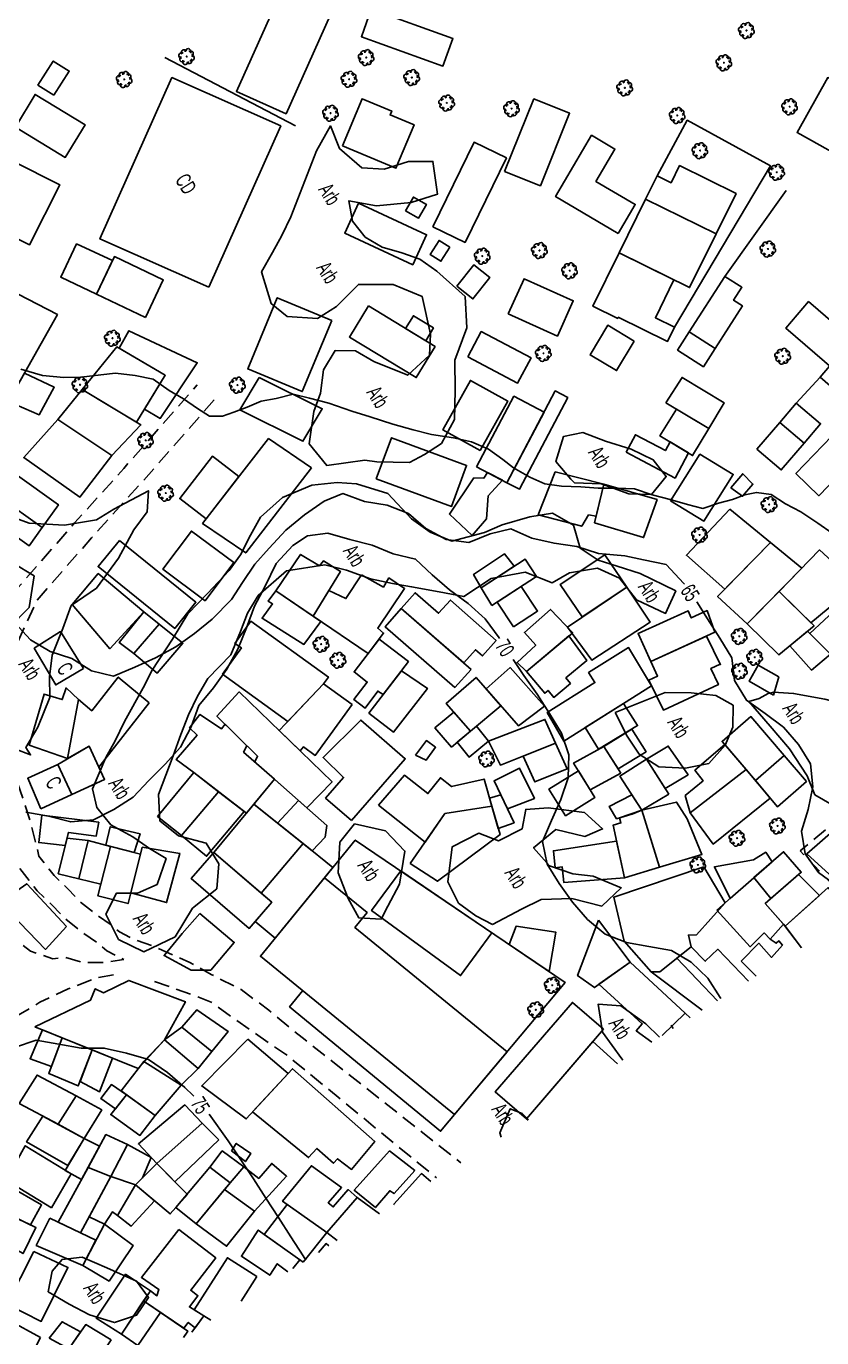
# Model space of a CAD drawing. Header units: millimetres. Extents: x 438774 to 440085, y 7202522 to 7203572.
# Drawn here: x 439820.5 to 439924.6, y 7202898.5 to 7203070.2 of the extents above; entities that cross this region are included whole.
import ezdxf

# ---------------------------------------------------------------- set-up
doc = ezdxf.new("R2010")
doc.units = ezdxf.units.MM
doc.linetypes.add('00', pattern=[10, 0, -10])
doc.linetypes.add('12', pattern=[3, 2, -1])
for name, color, linetype in [('0421', 104, 'Continuous'), ('0505', 1, 'Continuous'), ('0506', 1, 'Continuous'), ('0611', 30, 'Continuous'), ('0707', 7, 'Continuous'), ('0801', 10, 'Continuous'), ('0803', 160, 'Continuous'), ('0833', 7, 'Continuous'), ('0835', 7, 'Continuous'), ('0836', 7, 'Continuous'), ('1005', 3, 'Continuous'), ('1006', 3, 'Continuous'), ('1007', 3, 'Continuous')]:
    doc.layers.add(name, color=color, linetype=linetype)
doc.styles.add('02', font='swissc.ttf')

# ---------------------------------------------------------------- blocks, each defined once
blk = doc.blocks.new('09')
for p, q in [((-0.04, 0.01), (0.04, 0.01)), ((-0.02, 0.03), (0.02, 0.03)), ((0, 0.05), (0, 0.05)), ((-0.04, -0.01), (0.04, -0.01)), ((-0.02, -0.03), (0.02, -0.03))]:
    blk.add_line(p, q)
for points in [[(-0.61, 0.39), (-0.76, 0.34), (-0.88, 0.27), (-0.97, 0.13), (-1, 0), (-0.96, -0.15), (-0.88, -0.26), (-0.83, -0.31), (-0.73, -0.36), (-0.58, -0.38)], [(-0.12, 0.67), (-0.2, 0.77), (-0.32, 0.84), (-0.46, 0.87), (-0.62, 0.83), (-0.74, 0.77), (-0.81, 0.63), (-0.83, 0.49), (-0.83, 0.42), (-0.79, 0.32), (-0.69, 0.22), (-0.62, 0.16)], [(-0.41, 0.6), (-0.39, 0.72), (-0.35, 0.82), (-0.3, 0.88), (-0.18, 0.96), (-0.03, 1), (0.1, 0.96), (0.24, 0.87), (0.31, 0.75), (0.36, 0.62), (0.37, 0.55)], [(0.11, 0.66), (0.19, 0.71), (0.31, 0.78), (0.42, 0.81), (0.49, 0.81), (0.63, 0.78), (0.76, 0.7), (0.82, 0.58), (0.84, 0.41), (0.81, 0.28), (0.75, 0.16), (0.69, 0.06)], [(0.67, -0.42), (0.8, -0.38), (0.91, -0.29), (0.99, -0.14), (1.01, -0.01), (0.95, 0.14), (0.86, 0.24), (0.8, 0.29), (0.7, 0.32), (0.56, 0.34)], [(-0.14, -0.69), (-0.19, -0.75), (-0.3, -0.83), (-0.4, -0.87), (-0.48, -0.87), (-0.61, -0.83), (-0.74, -0.75), (-0.8, -0.63), (-0.83, -0.47), (-0.79, -0.33), (-0.7, -0.18), (-0.64, -0.12)], [(-0.38, -0.63), (-0.34, -0.76), (-0.26, -0.88), (-0.13, -0.97), (0.01, -1.01), (0.15, -0.97), (0.27, -0.88), (0.32, -0.83), (0.36, -0.73), (0.38, -0.57)], [(0.15, -0.7), (0.32, -0.83), (0.46, -0.87), (0.62, -0.85), (0.74, -0.79), (0.83, -0.66), (0.86, -0.52), (0.86, -0.45), (0.83, -0.34), (0.74, -0.24), (0.67, -0.18)]]:
    blk.add_lwpolyline(points)
blk.add_lwpolyline([(0, -0.05), (-0.05, 0), (0, 0.05), (0.05, 0)], close=True)

msp = doc.modelspace()

# ---------------------------------------------------------------- linework, layer by layer
at = {"layer": '0421', "linetype": 'Continuous', "flags": 128}
msp.add_lwpolyline([(439925.94, 7203003.85), (439924.09, 7203005.16), (439921.86, 7203006.62), (439919.85, 7203007.65), (439917.95, 7203008.88), (439916.05, 7203009.17), (439914.51, 7203008.86), (439912.89, 7203008.22), (439911.1, 7203007.77), (439909.04, 7203007.08), (439907.01, 7203007.58), (439904.76, 7203008.25), (439902.42, 7203008.83), (439900.08, 7203009.62), (439897.82, 7203009.74), (439895.32, 7203009.72), (439893.08, 7203009.91), (439890.53, 7203010), (439888.37, 7203010.29), (439886.4, 7203011.15), (439884.25, 7203012.38), (439882.86, 7203013.47), (439880.97, 7203014.83), (439878.78, 7203015.77), (439876.43, 7203016.29), (439873.55, 7203016.73), (439871.12, 7203017.34), (439868.46, 7203018.11), (439865.51, 7203019.04), (439863.12, 7203019.81), (439860.1, 7203020.84), (439857.55, 7203021.49), (439855.42, 7203022.04), (439853.2, 7203021.47), (439851.26, 7203021.11), (439849.42, 7203020.31), (439847.67, 7203019.65), (439846.2, 7203019.16), (439844.5, 7203019.13), (439842.91, 7203020.15), (439841.09, 7203021.41), (439839.22, 7203022.5), (439837.11, 7203023.99), (439834.75, 7203024.48), (439832.19, 7203024.77), (439830.28, 7203024.57), (439827.68, 7203024.27), (439825.41, 7203024.2), (439822.65, 7203024.45), (439819.8, 7203025.29)], dxfattribs=at)
at = {"layer": '0505', "linetype": 'Continuous', "flags": 128}
for points, elevation in [([(439819.04, 7202992.09), (439821.05, 7202989.87), (439823.64, 7202988.33), (439826.49, 7202987.41), (439829.04, 7202985.82), (439831.95, 7202985.1), (439834.7, 7202986.29), (439837.44, 7202987.51), (439840.07, 7202988.97), (439842.54, 7202990.68), (439844.85, 7202992.58), (439847.36, 7202995.15), (439848.82, 7202997.36), (439850.43, 7202999.79), (439852.29, 7203001.88), (439854.47, 7203004.21), (439856.92, 7203006.24), (439859.51, 7203008), (439861.95, 7203009.02), (439864.76, 7203007.99), (439867.73, 7203007.49), (439870.51, 7203006.39), (439872.79, 7203004.44), (439875.43, 7203003.02), (439878.4, 7203002.63), (439881.2, 7203003.75), (439883.93, 7203004.41), (439886.64, 7203003.19), (439889.56, 7203002.51), (439892.53, 7203002.07), (439895.4, 7203001.17), (439898.81, 7203000.85), (439901.28, 7203000.32), (439904.23, 7202999.74), (439906.56, 7202997.25)], 65), ([(439820.46, 7202967.33), (439823.41, 7202966.77), (439826.33, 7202966.03), (439829.3, 7202966.3), (439831.98, 7202967.65), (439834.52, 7202969.26), (439836.57, 7202971.45), (439838.67, 7202973.6), (439840.7, 7202975.81), (439842.08, 7202978.47), (439843.11, 7202981.29), (439845.01, 7202983.6), (439846.77, 7202986.03), (439848.21, 7202988.66), (439849.31, 7202991.46), (439850.38, 7202994.27), (439851.79, 7202996.91), (439853.19, 7202999.86), (439855.4, 7203002.21), (439857.31, 7203003.5), (439859.97, 7203003.84), (439862.86, 7203003.02), (439865.76, 7203002.26), (439868.53, 7203001.12), (439871.44, 7203000.43), (439873.63, 7202998.36), (439875.89, 7202996.4), (439878.31, 7202994.62), (439880.54, 7202992.61), (439882.38, 7202990.14)], 70), ([(439908.26, 7202994.84), (439909.65, 7202992.6), (439911.25, 7202990.07), (439912.83, 7202987.51), (439913.18, 7202984.53), (439914.73, 7202981.97), (439917.17, 7202980.22), (439919.57, 7202978.43), (439921.55, 7202976.17), (439923.12, 7202973.62), (439923.4, 7202970.63), (439922.83, 7202967.68), (439921.93, 7202964.83), (439922.41, 7202961.86), (439924.14, 7202959.41), (439926.79, 7202957.49), (439929.12, 7202955.45), (439930.23, 7202954.81)], 65), ([(439884.21, 7202987.31), (439885.63, 7202985.18), (439887.35, 7202982.74), (439888.96, 7202980.21), (439890.54, 7202977.66), (439891.5, 7202974.81), (439891.39, 7202971.81), (439890.46, 7202968.96), (439889.24, 7202966.22), (439888.07, 7202963.46), (439888.65, 7202960.52), (439890.23, 7202957.97), (439891.97, 7202955.52), (439893.95, 7202953.27), (439896.23, 7202951.32), (439899.03, 7202950.24), (439901.98, 7202949.72), (439904.94, 7202949.2), (439907.52, 7202947.68), (439909.67, 7202945.58), (439911.3, 7202943.06), (439911.38, 7202942.91)], 70), ([(439818.96, 7202936.49), (439821.8, 7202937.45), (439824.76, 7202936.95), (439827.72, 7202936.44), (439830.71, 7202936.44), (439833.63, 7202935.75), (439836.52, 7202934.92), (439839, 7202933.24), (439841.26, 7202931.27), (439842.36, 7202930.22)], 75), ([(439844.46, 7202927.76), (439846.94, 7202924.3), (439848.59, 7202921.81), (439850.24, 7202919.3), (439851.87, 7202916.78), (439853.51, 7202914.27), (439855.12, 7202911.74), (439856.74, 7202909.22), (439857.11, 7202908.65)], 75)]:
    msp.add_lwpolyline(points, dxfattribs=dict(at, elevation=elevation))
at = {"layer": '0505', "linetype": '00', "flags": 128}
for points, elevation in [([(439906.56, 7202997.25), (439908.26, 7202994.84)], 65), ([(439882.38, 7202990.14), (439884.21, 7202987.31)], 70), ([(439842.36, 7202930.22), (439844.46, 7202927.76)], 75)]:
    msp.add_lwpolyline(points, dxfattribs=dict(at, elevation=elevation))
at = {"layer": '0611', "linetype": '12', "flags": 128}
for points in [[(439760.71, 7203013.1), (439763.68, 7203011.07), (439766.53, 7203008.6), (439770.85, 7203004.5), (439780.9, 7202993.06), (439790.16, 7202982.19), (439792.75, 7202979.87), (439798.57, 7202973.92), (439801.15, 7202970.97), (439804.51, 7202966.88), (439808.1, 7202962.57), (439810.62, 7202959.68), (439814.03, 7202955.74), (439816.18, 7202953.05), (439818.6, 7202951.03), (439821.06, 7202949.13), (439823.97, 7202948.11), (439825.6, 7202948.29), (439827.98, 7202947.63), (439830.7, 7202947.63), (439833.28, 7202948.02), (439831.06, 7202949.17), (439829.73, 7202950.27), (439827.95, 7202951.5), (439825.6, 7202953.36), (439823.84, 7202955.19), (439821.95, 7202957.01), (439819.45, 7202960.24), (439818.19, 7202965.31), (439815.35, 7202973.9), (439814.72, 7202981.28), (439816.05, 7202989.36), (439819.42, 7202996.67), (439826.84, 7203005.18), (439833.28, 7203012.31), (439842.89, 7203023.25)], [(439845.11, 7203021.29), (439835.5, 7203010.34), (439829.05, 7203003.22), (439821.93, 7202995.05), (439818.91, 7202988.5), (439817.71, 7202981.16), (439818.27, 7202974.5), (439821.05, 7202966.14), (439822.18, 7202961.56), (439824.16, 7202959), (439825.95, 7202957.28), (439827.6, 7202955.56), (439829.72, 7202953.88), (439831.51, 7202952.63), (439832.7, 7202951.65), (439834.64, 7202950.65), (439836.98, 7202949.85), (439841.92, 7202947.65), (439844.69, 7202946.07), (439848.61, 7202944.09), (439852.26, 7202941.38), (439856.6, 7202937.8), (439877.35, 7202921.43)], [(439989.69, 7203006.49), (439989.69, 7203006.48), (439984.51, 7203009.89), (439978.66, 7203014.62), (439978.36, 7203014.35), (439976.5, 7203012.17), (439971.25, 7203006.47), (439964.91, 7202999.83), (439959.43, 7202993.26), (439954.87, 7202989.74), (439947.78, 7202984.73), (439925.71, 7202965.54), (439921.77, 7202962.23), (439929.36, 7202954.29)], [(439831.95, 7202946.02), (439829.62, 7202945.61), (439826, 7202944.17), (439822.29, 7202942.42), (439821.21, 7202941.74), (439817.26, 7202939.51), (439812.58, 7202937.38), (439811.55, 7202937.09), (439807.57, 7202933.47), (439797.22, 7202926.23), (439795.23, 7202924.75), (439792.5, 7202921.91), (439792.85, 7202921.6)], [(439837.31, 7202945.16), (439842.4, 7202943.36), (439844.72, 7202942.44), (439847.79, 7202940.21), (439852.75, 7202936.76), (439854.45, 7202935.64), (439874.18, 7202919.43)]]:
    msp.add_lwpolyline(points, dxfattribs=at)
at = {"layer": '0707', "linetype": 'Continuous', "flags": 128}
for points in [[(439838.63, 7203066.08), (439855.76, 7203057.14)], [(439903.04, 7203050.59), (439906.98, 7203057.88), (439917.88, 7203051.9), (439905.32, 7203030.8)], [(439919.92, 7203048.69), (439911.91, 7203037.44)], [(439921.26, 7203020.86), (439924.36, 7203024.26)], [(439939.13, 7202962.53), (439929.93, 7202955.22), (439922.64, 7202961.86), (439932.18, 7202970.18), (439944.55, 7202980.65), (439945.74, 7202981.67), (439952.68, 7202972.26)], [(439856.68, 7202943.96), (439854.97, 7202941.84), (439874.73, 7202925.55), (439891.02, 7202945), (439863.56, 7202963.65), (439859.53, 7202958.71)], [(439902.26, 7202946.43), (439908.95, 7202941.38)]]:
    msp.add_lwpolyline(points, dxfattribs=at)
at = {"layer": '0801', "linetype": 'Continuous', "flags": 128}
for points in [[(439853.77, 7203074.52), (439848.01, 7203061.65), (439854.51, 7203058.74), (439860.27, 7203071.6), (439853.77, 7203074.52)], [(439865.66, 7203072.41), (439876.33, 7203068.57), (439875.03, 7203064.96), (439864.36, 7203068.8), (439865.66, 7203072.41)], [(439824.12, 7203061.16), (439826.13, 7203064.31), (439824.05, 7203065.63), (439822.05, 7203062.48), (439824.12, 7203061.16)], [(439931.69, 7203061.73), (439926.92, 7203053.17), (439921.36, 7203056.27), (439925.37, 7203063.47), (439928.3, 7203061.84), (439929.05, 7203063.2), (439931.69, 7203061.73)], [(439819.09, 7203056.96), (439825.61, 7203053.01), (439828.21, 7203057.29), (439821.68, 7203061.25), (439819.09, 7203056.96)], [(439861.87, 7203054.53), (439868.88, 7203051.59), (439871.26, 7203057.28), (439868.12, 7203058.58), (439868.33, 7203059.08), (439864.45, 7203060.7), (439861.87, 7203054.53)], [(439883.1, 7203051.18), (439886.92, 7203060.68), (439891.59, 7203058.8), (439887.77, 7203049.31), (439883.1, 7203051.18)], [(439873.7, 7203043.94), (439879.11, 7203055), (439883.33, 7203052.94), (439877.92, 7203041.88), (439873.7, 7203043.94)], [(439897.97, 7203043.07), (439889.76, 7203047.88), (439894.47, 7203055.91), (439897.53, 7203054.11), (439895.05, 7203049.88), (439900.18, 7203046.86), (439897.97, 7203043.07)], [(439814.78, 7203044.68), (439818.76, 7203052.54), (439824.91, 7203049.42), (439820.93, 7203041.57), (439814.78, 7203044.68)], [(439901.54, 7203047.56), (439910.77, 7203042.99), (439913.38, 7203048.29), (439905.99, 7203051.94), (439904.88, 7203049.69), (439903.04, 7203050.59), (439901.54, 7203047.56)], [(439870.14, 7203046.01), (439871.82, 7203045.06), (439872.86, 7203046.87), (439871.17, 7203047.83), (439870.14, 7203046.01)], [(439863.99, 7203047.02), (439872.88, 7203042.9), (439871.07, 7203038.97), (439862.18, 7203043.09), (439863.99, 7203047.02)], [(439901.54, 7203047.56), (439898.07, 7203040.52), (439907.3, 7203035.97), (439910.77, 7203042.99), (439901.54, 7203047.56)], [(439831.81, 7203039.51), (439829.72, 7203035.12), (439825.02, 7203037.32), (439827.1, 7203041.7), (439831.81, 7203039.51)], [(439875.93, 7203041.28), (439874.76, 7203039.42), (439873.36, 7203040.3), (439874.52, 7203042.15), (439875.93, 7203041.28)], [(439836.1, 7203032.08), (439829.72, 7203035.12), (439832.05, 7203040.03), (439838.44, 7203036.98), (439836.1, 7203032.08)], [(439898.07, 7203040.52), (439905.25, 7203036.97), (439902.83, 7203032.03), (439905.32, 7203030.8), (439904.41, 7203028.94), (439897.97, 7203032.1), (439897.89, 7203031.95), (439894.65, 7203033.53), (439898.07, 7203040.52)], [(439876.85, 7203036.18), (439879.07, 7203038.97), (439881.17, 7203037.29), (439878.96, 7203034.5), (439876.85, 7203036.18)], [(439910.65, 7203028.02), (439914.21, 7203033.57), (439913.05, 7203034.31), (439914.15, 7203036.01), (439911.91, 7203037.44), (439907.26, 7203030.2), (439910.65, 7203028.02)], [(439818.19, 7203021.05), (439824.6, 7203032.45), (439818.11, 7203035.8), (439816.76, 7203033.31), (439816.34, 7203033.53), (439813.76, 7203029.26), (439815.91, 7203028.3), (439813.17, 7203023.3), (439818.19, 7203021.05)], [(439883.58, 7203032.52), (439890.01, 7203029.63), (439892.08, 7203034.25), (439885.65, 7203037.14), (439883.58, 7203032.52)], [(439860.5, 7203031.68), (439856.63, 7203022.36), (439849.5, 7203025.32), (439853.36, 7203034.64), (439860.5, 7203031.68)], [(439933.78, 7203018.66), (439919.87, 7203030.68), (439922.86, 7203034.14), (439935.24, 7203023.45), (439933.5, 7203021.45), (439935.04, 7203020.12), (439933.78, 7203018.66)], [(439865.27, 7203033.57), (439874, 7203028.26), (439871.53, 7203024.19), (439862.79, 7203029.5), (439865.27, 7203033.57)], [(439872.77, 7203029.01), (439870.14, 7203030.61), (439871.16, 7203032.28), (439873.79, 7203030.7), (439872.77, 7203029.01)], [(439900.04, 7203028.98), (439897.74, 7203025.11), (439894.27, 7203027.17), (439896.58, 7203031.05), (439900.04, 7203028.98)], [(439832.68, 7203028.05), (439838.69, 7203024.5), (439835.98, 7203020.06), (439838.04, 7203018.84), (439842.89, 7203026.13), (439833.94, 7203030.32), (439832.68, 7203028.05)], [(439878.28, 7203026.9), (439884.78, 7203023.45), (439886.55, 7203026.77), (439880.05, 7203030.22), (439878.28, 7203026.9)], [(439827.82, 7203022.63), (439834.95, 7203018.35), (439838.69, 7203024.5), (439832.37, 7203028.23), (439827.82, 7203022.63)], [(439930.61, 7203021.4), (439925.61, 7203025.71), (439924.36, 7203024.26), (439929.28, 7203020.03), (439930.61, 7203021.4)], [(439820.3, 7203024.79), (439818.19, 7203021.05), (439822.2, 7203019.31), (439824.18, 7203022.94), (439820.3, 7203024.79)], [(439850.98, 7203024.21), (439859.24, 7203020.11), (439856.7, 7203015.87), (439848.44, 7203019.97), (439850.98, 7203024.21)], [(439879.92, 7203014.65), (439883.5, 7203021.13), (439878.62, 7203023.82), (439875.03, 7203017.35), (439879.92, 7203014.65)], [(439904.17, 7203020.9), (439909.8, 7203017.51), (439911.84, 7203020.89), (439906.32, 7203024.21), (439904.17, 7203020.9)], [(439824.64, 7203018.73), (439831.73, 7203013.98), (439835.52, 7203018.01), (439827.82, 7203022.63), (439824.64, 7203018.73)], [(439883.4, 7203010.44), (439889.73, 7203022.44), (439891.36, 7203021.58), (439885.04, 7203009.58), (439883.4, 7203010.44)], [(439879.44, 7203012.53), (439884.31, 7203021.75), (439888.27, 7203019.66), (439883.4, 7203010.44), (439879.44, 7203012.53)], [(439922.28, 7203015.63), (439919.11, 7203018.33), (439921.26, 7203020.86), (439924.43, 7203018.15), (439922.28, 7203015.63)], [(439933.78, 7203018.66), (439924.2, 7203008.72), (439921.2, 7203011.63), (439930.61, 7203021.4), (439933.78, 7203018.66)], [(439824.64, 7203018.73), (439831.73, 7203013.98), (439827.54, 7203008.55), (439820.18, 7203013.72), (439824.64, 7203018.73)], [(439905.59, 7203020.04), (439909.8, 7203017.51), (439907.69, 7203013.99), (439903.42, 7203016.57), (439905.59, 7203020.04)], [(439916.11, 7203014.82), (439919.11, 7203018.33), (439922.28, 7203015.63), (439919.29, 7203012.12), (439916.11, 7203014.82)], [(439857.84, 7203012.37), (439849.22, 7203001.25), (439843.59, 7203005.11), (439852.21, 7203016.22), (439857.84, 7203012.37)], [(439866.31, 7203010.96), (439876.15, 7203007.34), (439878.12, 7203012.69), (439868.28, 7203016.31), (439866.31, 7203010.96)], [(439899.01, 7203014.45), (439905.4, 7203011.04), (439907.14, 7203014.33), (439904.74, 7203015.77), (439904.14, 7203014.63), (439900.22, 7203016.72), (439899.01, 7203014.45)], [(439848.34, 7203011.24), (439844.06, 7203005.71), (439840.59, 7203008.36), (439844.87, 7203013.89), (439848.34, 7203011.24)], [(439904.81, 7203008.06), (439908.64, 7203014.16), (439913.01, 7203011.52), (439909.17, 7203005.42), (439904.81, 7203008.06)], [(439819.06, 7203011.58), (439824.73, 7203007.55), (439822.59, 7203004.56), (439816.93, 7203008.58), (439819.06, 7203011.58)], [(439879.09, 7203011.06), (439875.87, 7203006.32), (439878.87, 7203003.54), (439880.72, 7203005.72), (439880.93, 7203008.71), (439882.83, 7203010.75), (439880.84, 7203011.79), (439880.38, 7203011.05), (439879.09, 7203011.06)], [(439896.09, 7203010.26), (439889.73, 7203011.85), (439887.5, 7203006.23), (439893.21, 7203004.76), (439893.18, 7203004.74), (439894.08, 7203006.21), (439895.08, 7203006.06), (439896.09, 7203010.26)], [(439912.69, 7203009.76), (439914.26, 7203011.61), (439915.59, 7203010.25), (439914.22, 7203008.66), (439912.69, 7203009.76)], [(439894.86, 7203005.18), (439896.09, 7203010.26), (439903.04, 7203008.22), (439901.28, 7203003.25), (439894.86, 7203005.18)], [(439822.59, 7203004.56), (439816.93, 7203008.58), (439815.22, 7203006.19), (439820.88, 7203002.16), (439822.59, 7203004.56)], [(439912.58, 7203006.99), (439906.89, 7203000.94), (439911.89, 7202996.49), (439917.87, 7203002.63), (439912.58, 7203006.99)], [(439847.65, 7202999.97), (439843.91, 7202994.98), (439838.38, 7202999.12), (439842.13, 7203004.11), (439847.65, 7202999.97)], [(439832.7, 7203002.89), (439842.71, 7202994.79), (439839.94, 7202991.36), (439829.92, 7202999.45), (439832.7, 7203002.89)], [(439917.87, 7203002.63), (439910.96, 7202995.53), (439914.85, 7202991.95), (439921.96, 7202999.25), (439917.87, 7203002.63)], [(439929.21, 7202997.11), (439923.18, 7202992.09), (439919, 7202996.2), (439924.3, 7203001.64), (439929.21, 7202997.11)], [(439853.15, 7202996.27), (439858.04, 7202992.97), (439861.62, 7202998.82), (439859.42, 7203000.22), (439858.86, 7202999.56), (439856.41, 7203001.04), (439853.15, 7202996.27)], [(439884.36, 7202999.49), (439880.03, 7202996.69), (439879.03, 7202998.44), (439883.08, 7203001.14), (439884.36, 7202999.49)], [(439881.41, 7202994.36), (439887.26, 7202998.15), (439885.79, 7203000.41), (439880.03, 7202996.69), (439881.41, 7202994.36)], [(439899.09, 7202996.78), (439893.26, 7202992.86), (439890.36, 7202997.09), (439896.21, 7203001), (439899.09, 7202996.78)], [(439835.89, 7202993.55), (439829.93, 7202998.54), (439826.53, 7202994.48), (439831.46, 7202988.71), (439835.89, 7202993.55)], [(439864.39, 7202998.39), (439862.33, 7202995.26), (439860.1, 7202996.33), (439858.04, 7202992.97), (439865.25, 7202988.1), (439867.27, 7202990.76), (439866.5, 7202991.38), (439870.02, 7202996.57), (439867.97, 7202997.98), (439867.24, 7202996.78), (439864.39, 7202998.39)], [(439853.15, 7202996.27), (439859.06, 7202992.27), (439856.84, 7202989.26), (439851.36, 7202992.7), (439852.74, 7202994.58), (439852.16, 7202994.94), (439853.15, 7202996.27)], [(439884.26, 7202991.55), (439882.12, 7202994.81), (439885.28, 7202996.87), (439887.4, 7202993.63), (439884.26, 7202991.55)], [(439899.09, 7202996.78), (439891.32, 7202991.53), (439894.52, 7202987.2), (439902.16, 7202992.19), (439899.09, 7202996.78)], [(439919, 7202996.2), (439914.85, 7202991.95), (439918.99, 7202987.89), (439923.58, 7202991.71), (439919, 7202996.2)], [(439869.58, 7202993.97), (439877.76, 7202986.84), (439879.28, 7202988.57), (439880.19, 7202987.77), (439881.99, 7202989.8), (439876.01, 7202995.08), (439874.46, 7202993.34), (439871.39, 7202996.04), (439869.58, 7202993.97)], [(439835.89, 7202993.55), (439837.9, 7202991.91), (439834.61, 7202988.09), (439832.67, 7202989.5), (439835.89, 7202993.55)], [(439878.72, 7202986), (439869.58, 7202993.97), (439867.49, 7202991.56), (439876.59, 7202983.63), (439878.72, 7202986)], [(439885.95, 7202985.74), (439892.02, 7202990.8), (439889.11, 7202993.84), (439885.69, 7202990.84), (439887.17, 7202989.15), (439884.72, 7202986.88), (439885.95, 7202985.74)], [(439910.62, 7202990.85), (439902.24, 7202987.02), (439900.56, 7202990.69), (439907.09, 7202993.68), (439907.52, 7202992.74), (439909.58, 7202993.69), (439910.62, 7202990.85)], [(439926.78, 7202994.19), (439923.01, 7202990.68), (439926.72, 7202986.98), (439930.54, 7202990.39), (439926.78, 7202994.19)], [(439837.9, 7202991.91), (439834.61, 7202988.09), (439837.63, 7202985.5), (439841.01, 7202989.43), (439837.9, 7202991.91)], [(439859.4, 7202984.1), (439860.04, 7202985), (439849.89, 7202992.3), (439847.81, 7202989.41), (439848.66, 7202988.8), (439846.2, 7202985.37), (439854.74, 7202979.2), (439859.4, 7202984.1)], [(439925.71, 7202987.99), (439922.71, 7202990.99), (439920.42, 7202989.07), (439923.25, 7202985.91), (439925.71, 7202987.99)], [(439828.02, 7202986.11), (439824.99, 7202990.94), (439821.55, 7202988.76), (439824.37, 7202983.96), (439828.02, 7202986.11)], [(439867.21, 7202982.71), (439870.52, 7202987.03), (439866.68, 7202989.97), (439863.4, 7202985.66), (439865.13, 7202984.33), (439863.38, 7202982.04), (439864.85, 7202980.92), (439866.51, 7202983.16), (439867.21, 7202982.71)], [(439891.52, 7202990.38), (439885.95, 7202985.74), (439888.34, 7202982.88), (439888.78, 7202983.25), (439889.53, 7202982.34), (439891.71, 7202984.16), (439891.11, 7202984.88), (439893.85, 7202987.16), (439891.52, 7202990.38)], [(439909.49, 7202990.33), (439902.24, 7202987.02), (439903.1, 7202985.13), (439901.98, 7202984.57), (439903.88, 7202980.67), (439911.06, 7202984.01), (439910.09, 7202986.13), (439911.28, 7202986.68), (439911.32, 7202986.6), (439909.49, 7202990.33)], [(439890.83, 7202976.62), (439902.33, 7202983.84), (439899.31, 7202988.86), (439894.09, 7202985.59), (439894.92, 7202984.27), (439888.65, 7202980.34), (439890.83, 7202976.62)], [(439888.33, 7202981.19), (439883.83, 7202986.24), (439880.69, 7202983.44), (439884.92, 7202978.61), (439888.33, 7202981.19)], [(439918.26, 7202982.63), (439915.07, 7202984.47), (439916.27, 7202986.55), (439918.97, 7202985.01), (439918.26, 7202982.63)], [(439836.61, 7202981.63), (439830.03, 7202973.19), (439828.74, 7202975.97), (439825.93, 7202974.33), (439827.37, 7202982.06), (439829.08, 7202980.59), (439832.56, 7202985), (439836.61, 7202981.63)], [(439869.59, 7202985.81), (439865.35, 7202980.29), (439868.58, 7202977.79), (439872.99, 7202983.5), (439869.59, 7202985.81)], [(439882.61, 7202981.24), (439879.37, 7202984.94), (439875.46, 7202981.54), (439878.62, 7202977.9), (439882.62, 7202981.23), (439882.61, 7202981.24)], [(439827.37, 7202982.06), (439825.93, 7202974.33), (439820.9, 7202976.08), (439822.85, 7202982.76), (439825.22, 7202982.05), (439825.72, 7202983.58), (439827.37, 7202982.06)], [(439857.2, 7202967.89), (439850.42, 7202973.88), (439850.78, 7202974.62), (439845.46, 7202979.89), (439848.36, 7202983.05), (439860.52, 7202971.29), (439857.2, 7202967.89)], [(439863.14, 7202981.42), (439858.33, 7202974.73), (439856.77, 7202975.85), (439856.36, 7202975.32), (439853.6, 7202977.99), (439859.4, 7202984.1), (439863.14, 7202981.42)], [(439893.64, 7202978.38), (439898.66, 7202981.53), (439900.49, 7202978.64), (439895.39, 7202975.54), (439893.64, 7202978.38)], [(439852.97, 7202971.62), (439849.31, 7202967.16), (439842.45, 7202972.49), (439840.14, 7202974.2), (439842.86, 7202977.37), (439841.88, 7202978.34), (439843.24, 7202980.1), (439846.05, 7202978.2), (439846.54, 7202978.82), (439849.38, 7202976), (439848.94, 7202975.18), (439852.97, 7202971.62)], [(439863.07, 7202966.23), (439870.1, 7202974.31), (439864.27, 7202979.37), (439859.35, 7202974.47), (439862.02, 7202971.85), (439859.67, 7202969.15), (439863.07, 7202966.23)], [(439876.46, 7202980.39), (439878.62, 7202977.9), (439876.15, 7202975.84), (439873.98, 7202978.34), (439876.46, 7202980.39)], [(439889.75, 7202976.35), (439882.54, 7202973.47), (439880.97, 7202976.59), (439888.36, 7202979.45), (439889.75, 7202976.35)], [(439915.91, 7202971.47), (439911.54, 7202976.58), (439915.32, 7202979.82), (439919.68, 7202974.71), (439915.91, 7202971.47)], [(439879.43, 7202978.57), (439876.89, 7202976.46), (439878.45, 7202974.53), (439880.97, 7202976.59), (439879.43, 7202978.57)], [(439896.06, 7202975.92), (439899.76, 7202978.19), (439901.6, 7202975.21), (439897.94, 7202972.97), (439896.06, 7202975.92)], [(439824.64, 7202973.57), (439826.46, 7202969.62), (439830.77, 7202971.6), (439828.74, 7202975.97), (439824.64, 7202973.57)], [(439871.43, 7202974.76), (439872.87, 7202976.68), (439874.07, 7202975.8), (439872.84, 7202974.13), (439871.43, 7202974.76)], [(439889.75, 7202976.35), (439885.53, 7202974.66), (439887.06, 7202971.28), (439891.3, 7202972.97), (439889.75, 7202976.35)], [(439898.28, 7202972.43), (439896.06, 7202975.92), (439892.11, 7202973.73), (439894.3, 7202970.22), (439898.28, 7202972.43)], [(439901.65, 7202974.24), (439904.12, 7202970.41), (439907.1, 7202972.2), (439904.51, 7202975.96), (439901.65, 7202974.24)], [(439914.71, 7202972.89), (439911.92, 7202976.15), (439907.99, 7202972.79), (439909.06, 7202971.42), (439906.73, 7202969.49), (439907.38, 7202967.21), (439914.71, 7202972.89)], [(439904.59, 7202969.68), (439901.65, 7202974.24), (439898.19, 7202972.01), (439901.03, 7202967.56), (439904.59, 7202969.68)], [(439919.68, 7202974.71), (439915.91, 7202971.47), (439918.79, 7202968.02), (439922.58, 7202971.33), (439919.68, 7202974.71)], [(439822.4, 7202967.74), (439826.46, 7202969.62), (439824.64, 7202973.57), (439820.7, 7202971.76), (439822.4, 7202967.74)], [(439845.68, 7202969.98), (439840.84, 7202964.25), (439837.69, 7202966.75), (439842.45, 7202972.49), (439845.68, 7202969.98)], [(439866.58, 7202968.21), (439872.71, 7202963.4), (439875.29, 7202967.15), (439881.41, 7202968.11), (439880.4, 7202971.64), (439876.16, 7202970.66), (439874.7, 7202971.81), (439873.07, 7202969.74), (439870, 7202972.17), (439866.58, 7202968.21)], [(439883.48, 7202967.74), (439881.72, 7202971.43), (439885.04, 7202973.07), (439886.99, 7202969.11), (439883.48, 7202967.74)], [(439892.75, 7202972.73), (439894.92, 7202969.24), (439891.07, 7202966.84), (439888.9, 7202970.33), (439892.75, 7202972.73)], [(439914.71, 7202972.89), (439907.38, 7202967.21), (439910.4, 7202963.14), (439917.84, 7202969.16), (439914.71, 7202972.89)], [(439856.12, 7202968.85), (439853.38, 7202965.89), (439850.3, 7202968.35), (439852.97, 7202971.62), (439856.12, 7202968.85)], [(439845.68, 7202969.98), (439840.84, 7202964.25), (439844.1, 7202961.53), (439849.01, 7202967.4), (439845.68, 7202969.98)], [(439853.38, 7202965.89), (439857.92, 7202962.26), (439859.6, 7202964.04), (439859.83, 7202965.56), (439856.12, 7202968.85), (439853.38, 7202965.89)], [(439881.12, 7202969.15), (439882.27, 7202965.16), (439884.34, 7202965.92), (439882.62, 7202969.56), (439881.12, 7202969.15)], [(439901.03, 7202967.56), (439899.74, 7202969.58), (439896.78, 7202968.07), (439897.75, 7202966.44), (439899.74, 7202967.05), (439899.78, 7202967.06), (439901.03, 7202967.56)], [(439850.3, 7202968.35), (439845.05, 7202962.05), (439851.24, 7202956.72), (439856.73, 7202963.21), (439850.3, 7202968.35)], [(439870.76, 7202960.57), (439875.29, 7202967.15), (439881.41, 7202968.11), (439882.5, 7202964.37), (439874.32, 7202958.27), (439870.76, 7202960.57)], [(439901.03, 7202967.56), (439903.37, 7202960.11), (439898.77, 7202958.72), (439897.29, 7202965.59), (439898.32, 7202965.91), (439898.13, 7202966.56), (439901.03, 7202967.56)], [(439901.03, 7202967.56), (439903.37, 7202960.11), (439908.91, 7202961.78), (439906.96, 7202966.43), (439905.6, 7202968.62), (439901.03, 7202967.56)], [(439830.01, 7202966), (439822.56, 7202966.9), (439822.14, 7202963.32), (439825.62, 7202962.96), (439826.04, 7202964.65), (439829.68, 7202964.17), (439830.01, 7202966)], [(439834.65, 7202962.02), (439830.94, 7202962.98), (439831.51, 7202965.41), (439835.41, 7202964.48), (439834.65, 7202962.02)], [(439828.6, 7202963.61), (439827.39, 7202958.59), (439824.71, 7202959.24), (439825.85, 7202963.9), (439828.6, 7202963.61)], [(439828.6, 7202963.61), (439827.39, 7202958.59), (439830.28, 7202957.89), (439831.54, 7202962.82), (439828.6, 7202963.61)], [(439831.54, 7202962.82), (439829.89, 7202956.35), (439833.84, 7202955.34), (439835.46, 7202961.82), (439831.54, 7202962.82)], [(439835.69, 7202962.71), (439834.19, 7202956.74), (439838.87, 7202955.47), (439840.62, 7202961.92), (439835.69, 7202962.71)], [(439845.05, 7202962.05), (439852.64, 7202955.52), (439849.68, 7202952.09), (439842.1, 7202958.61), (439845.05, 7202962.05)], [(439856.73, 7202963.21), (439851.24, 7202956.72), (439852.64, 7202955.52), (439850.48, 7202953.01), (439853.09, 7202950.82), (439860.64, 7202960.07), (439856.73, 7202963.21)], [(439897.74, 7202963.51), (439898.77, 7202958.72), (439890.85, 7202958.1), (439890.62, 7202960.17), (439889.69, 7202960.04), (439889.48, 7202962.26), (439897.74, 7202963.51)], [(439912.6, 7202956), (439918.09, 7202960.8), (439917.25, 7202962.07), (439915.67, 7202961.08), (439910.54, 7202960.16), (439912.6, 7202956)], [(439917.93, 7202956), (439921.91, 7202959.45), (439919.6, 7202962.12), (439915.72, 7202958.74), (439917.93, 7202956)], [(439909.17, 7202960.17), (439897.39, 7202956.19), (439898.75, 7202950.44), (439902.26, 7202946.43), (439903.4, 7202946.42), (439907.52, 7202949.68), (439907.14, 7202951.23), (439908.18, 7202951.26), (439911.94, 7202955.43), (439909.17, 7202960.17)], [(439876.56, 7202927.73), (439851.16, 7202948.46), (439859.53, 7202958.71), (439865.1, 7202954.17), (439863.51, 7202952.23), (439883.45, 7202935.95), (439876.56, 7202927.73)], [(439869.51, 7202959.61), (439881.44, 7202951.51), (439877.34, 7202945.91), (439865.7, 7202954.42), (439869.51, 7202959.61)], [(439910.87, 7202954.5), (439915.72, 7202958.74), (439917.93, 7202956), (439917.19, 7202955.36), (439919.58, 7202952.63), (439917.84, 7202950.68), (439917.05, 7202951.51), (439915.24, 7202949.7), (439910.87, 7202954.5)], [(439919.79, 7202952.38), (439924.29, 7202956.41), (439921.56, 7202959.15), (439917.19, 7202955.36), (439919.79, 7202952.38)], [(439825.77, 7202952.33), (439820.58, 7202957.94), (439818.09, 7202956.18), (439817.28, 7202957.11), (439816.3, 7202956.26), (439823.02, 7202949.34), (439825.77, 7202952.33)], [(439888.91, 7202946.44), (439883.71, 7202949.97), (439884.6, 7202952.37), (439889.79, 7202951.61), (439888.91, 7202946.44)], [(439895.39, 7202953.19), (439892.65, 7202945.91), (439894.84, 7202944.36), (439899.53, 7202947.68), (439895.39, 7202953.19)], [(439821.63, 7202939.22), (439828.94, 7202942.69), (439829.54, 7202944.19), (439830.61, 7202943.66), (439833.94, 7202945.28), (439841.34, 7202942.5), (439838.61, 7202937.5), (439835.15, 7202933.74), (439821.63, 7202939.22)], [(439840.89, 7202939.19), (439844.8, 7202935.98), (439846.91, 7202938.61), (439842.85, 7202941.45), (439840.89, 7202939.19)], [(439896.04, 7202938.9), (439885.96, 7202927.19), (439881.88, 7202930.69), (439891.97, 7202942.41), (439896.04, 7202938.9)], [(439825.22, 7202937.78), (439823.8, 7202934.01), (439821.02, 7202935.04), (439822.65, 7202938.81), (439825.22, 7202937.78)], [(439829.14, 7202936.2), (439827.32, 7202931.47), (439823.46, 7202933.1), (439825.22, 7202937.78), (439829.14, 7202936.2)], [(439838.61, 7202937.5), (439843.02, 7202933.76), (439844.8, 7202935.98), (439840.89, 7202939.19), (439838.61, 7202937.5)], [(439827.55, 7202932.05), (439829.14, 7202936.2), (439831.81, 7202935.12), (439830.1, 7202930.72), (439827.55, 7202932.05)], [(439835.88, 7202934.69), (439838.61, 7202937.5), (439843.02, 7202933.76), (439840.8, 7202931.56), (439835.88, 7202934.69)], [(439849.49, 7202937.6), (439854.76, 7202933.09), (439849.29, 7202927.16), (439843.47, 7202931.47), (439849.49, 7202937.6)], [(439832.91, 7202930.84), (439835.88, 7202934.69), (439840.8, 7202931.56), (439837.36, 7202927.62), (439832.91, 7202930.84)], [(439824.69, 7202926.46), (439827.04, 7202930.19), (439821.93, 7202932.89), (439819.57, 7202929.19), (439824.69, 7202926.46)], [(439850.13, 7202928.07), (439855.34, 7202933.73), (439866.1, 7202924.2), (439863.08, 7202920.55), (439861.25, 7202921.95), (439860.69, 7202921.36), (439858.53, 7202923.29), (439857.46, 7202922.09), (439850.13, 7202928.07)], [(439832.17, 7202928.47), (439833.65, 7202930.31), (439831.65, 7202931.66), (439830.29, 7202929.82), (439832.17, 7202928.47)], [(439824.69, 7202926.46), (439827.04, 7202930.19), (439830.4, 7202928.33), (439828.08, 7202924.59), (439824.69, 7202926.46)], [(439833.65, 7202930.31), (439837.36, 7202927.62), (439835.39, 7202925), (439831.57, 7202927.72), (439833.65, 7202930.31)], [(439825.97, 7202921.05), (439828.08, 7202924.59), (439822.67, 7202927.53), (439820.55, 7202924.15), (439825.97, 7202921.05)], [(439843.51, 7202926.6), (439837.58, 7202921.31), (439835.18, 7202923.88), (439841.24, 7202928.99), (439843.51, 7202926.6)], [(439845.73, 7202924.43), (439839.97, 7202918.91), (439837.58, 7202921.31), (439843.51, 7202926.6), (439845.73, 7202924.43)], [(439827.74, 7202919.24), (439830.1, 7202923.58), (439828.08, 7202924.59), (439825.59, 7202920.42), (439827.74, 7202919.24)], [(439833.76, 7202923.8), (439831.56, 7202919.6), (439828.6, 7202920.8), (439830.93, 7202925.1), (439833.76, 7202923.8)], [(439823.81, 7202915.51), (439817.87, 7202919.15), (439820.38, 7202923.65), (439826.4, 7202919.98), (439823.81, 7202915.51)], [(439835.71, 7202919.43), (439834.79, 7202918.52), (439831.56, 7202919.6), (439833.76, 7202923.8), (439836.84, 7202922.11), (439835.71, 7202919.43)], [(439848.98, 7202920.89), (439847.2, 7202918.81), (439844.54, 7202920.84), (439846.16, 7202922.98), (439848.98, 7202920.89)], [(439847.37, 7202922.96), (439849.18, 7202921.58), (439849.88, 7202922.64), (439847.98, 7202923.96), (439847.37, 7202922.96)], [(439868.05, 7202922.99), (439863.42, 7202917.83), (439866.2, 7202915.55), (439868.08, 7202917.76), (439868.64, 7202917.38), (439871.34, 7202920.4), (439868.05, 7202922.99)], [(439828.6, 7202920.8), (439831.56, 7202919.6), (439827.62, 7202912.23), (439824.7, 7202913.64), (439828.6, 7202920.8)], [(439837.58, 7202921.31), (439841.59, 7202917.28), (439839.36, 7202914.72), (439834.79, 7202918.52), (439837.58, 7202921.31)], [(439842.74, 7202913.42), (439847.2, 7202918.81), (439844.54, 7202920.84), (439840.09, 7202915.55), (439842.74, 7202913.42)], [(439850.36, 7202915.07), (439846.43, 7202917.92), (439848.98, 7202920.89), (439850.93, 7202919.37), (439852.63, 7202921.34), (439854.57, 7202919.65), (439850.36, 7202915.07)], [(439859.82, 7202912.3), (439863.8, 7202916.88), (439862.64, 7202917.9), (439860.67, 7202915.65), (439860.03, 7202916.19), (439861.76, 7202918.17), (439857.83, 7202921.03), (439854.04, 7202916.38), (439859.82, 7202912.3)], [(439834.79, 7202918.52), (439832.44, 7202914.52), (439831.78, 7202914.98), (439830.73, 7202913.37), (439828.75, 7202914.34), (439831.56, 7202919.6), (439834.79, 7202918.52)], [(439816.77, 7202915.35), (439821.06, 7202913.28), (439822.53, 7202915.91), (439818.26, 7202918.34), (439816.77, 7202915.35)], [(439837.29, 7202916.44), (439834.79, 7202918.52), (439832.44, 7202914.52), (439834.22, 7202913.11), (439837.29, 7202916.44)], [(439846.43, 7202917.92), (439842.74, 7202913.42), (439846.72, 7202910.49), (439850.36, 7202915.07), (439846.43, 7202917.92)], [(439813.54, 7202913.12), (439820.11, 7202909.54), (439821.77, 7202912.94), (439815.49, 7202915.97), (439813.54, 7202913.12)], [(439823.61, 7202914.16), (439829.63, 7202911.27), (439827.91, 7202907.99), (439821.82, 7202910.6), (439823.61, 7202914.16)], [(439827.91, 7202907.99), (439830.73, 7202913.37), (439834.51, 7202910.58), (439831.36, 7202905.94), (439827.91, 7202907.99)], [(439840.47, 7202912.69), (439845.3, 7202908.96), (439842.04, 7202904.73), (439842.97, 7202904.01), (439841.85, 7202902.55), (439843.74, 7202901.38), (439842.61, 7202899.83), (439841.7, 7202900.52), (439841.11, 7202899.75), (439835.87, 7202903.33), (439836.76, 7202904.66), (439837.6, 7202904.01), (439837.86, 7202904.85), (439835.57, 7202906.41), (439840.47, 7202912.69)], [(439821.51, 7202909.79), (439818.01, 7202902.93), (439822.48, 7202900.66), (439825.97, 7202907.72), (439821.51, 7202909.79)], [(439832.96, 7202898.99), (439836.76, 7202904.66), (439833.52, 7202906.83), (439829.68, 7202901.07), (439832.96, 7202898.99)], [(439838.09, 7202901.83), (439835.13, 7202897.5), (439832.96, 7202898.99), (439835.87, 7202903.33), (439838.09, 7202901.83)], [(439822.37, 7202898.54), (439820.37, 7202894.59), (439816.19, 7202897.06), (439818.22, 7202900.8), (439822.37, 7202898.54)], [(439823.51, 7202898.48), (439826.09, 7202897.05), (439827.63, 7202899.28), (439825.21, 7202900.6), (439823.51, 7202898.48)], [(439831.62, 7202898.26), (439829.52, 7202895.11), (439826.09, 7202897.05), (439828.29, 7202900.23), (439831.62, 7202898.26)]]:
    msp.add_lwpolyline(points, close=True, dxfattribs=at)
for points in [[(439928.54, 7202953.65), (439925.42, 7202957.43), (439919.79, 7202952.38), (439921.93, 7202949.57)], [(439914.05, 7202947.82), (439916.34, 7202950.15), (439918.01, 7202948.3), (439919.43, 7202949.88), (439918.98, 7202950.45), (439918.63, 7202950.15), (439917.84, 7202950.68), (439919.58, 7202952.63), (439921.93, 7202949.57)], [(439914.99, 7202945.19), (439910.99, 7202949.36), (439909.34, 7202947.79), (439907.52, 7202949.68), (439905.64, 7202948.2), (439910.94, 7202942.63)], [(439902.34, 7202937.2), (439900.32, 7202938.7), (439901.1, 7202939.62), (439895.43, 7202944.78), (439899.53, 7202947.68)], [(439899.53, 7202947.68), (439906.7, 7202941), (439903.7, 7202938.06)], [(439916, 7202945.83), (439914.05, 7202947.82)], [(439907.39, 7202940.39), (439906.7, 7202941), (439903.7, 7202938.06)], [(439897.86, 7202934.38), (439894.64, 7202937.28), (439885.96, 7202927.19), (439886.17, 7202927)], [(439868.67, 7202915.95), (439868.62, 7202915.99), (439872.24, 7202920.01), (439873.44, 7202918.97)], [(439859.82, 7202912.3), (439854.64, 7202915.96), (439851.66, 7202912.04), (439856.73, 7202908.42)], [(439866.74, 7202914.73), (439863.8, 7202916.88), (439859.82, 7202912.3), (439861.2, 7202911.23)], [(439856.29, 7202908.73), (439850.87, 7202912.6), (439848.67, 7202909.18), (439852.37, 7202906.69), (439853.35, 7202908.21), (439854.73, 7202907.16)], [(439856.73, 7202908.42), (439859.82, 7202912.3)], [(439860.1, 7202910.55), (439859.74, 7202910.83), (439858.74, 7202909.68)], [(439844.67, 7202900.8), (439842.49, 7202902.16), (439846.83, 7202908.99), (439850.69, 7202906.53)], [(439855.4, 7202907.57), (439856.29, 7202908.73)], [(439850.69, 7202906.53), (439848.65, 7202903.31)], [(439841.09, 7202898.54), (439841.65, 7202899.39), (439838.09, 7202901.83), (439835.13, 7202897.5), (439837.31, 7202896.15)], [(439842.18, 7202899.23), (439843.74, 7202901.38), (439844.67, 7202900.8)], [(439841.09, 7202898.54), (439841.38, 7202898.98)]]:
    msp.add_lwpolyline(points, dxfattribs=at)
at = {"layer": '0803', "linetype": 'Continuous', "flags": 128}
for points in [[(439907.26, 7203030.2), (439910.65, 7203028.02), (439909.11, 7203025.62), (439905.72, 7203027.8), (439907.26, 7203030.2)], [(439843.22, 7202954.04), (439847.72, 7202950.26), (439844.65, 7202946.62), (439842.11, 7202946.65), (439838.55, 7202948.53), (439840.93, 7202951.43), (439843.22, 7202954.04)]]:
    msp.add_lwpolyline(points, close=True, dxfattribs=at)
at = {"layer": '0833', "linetype": 'Continuous', "flags": 128}
msp.add_lwpolyline([(439904.87, 7202939.43), (439905.15, 7202938.98)], dxfattribs=at)
at = {"layer": '0835', "linetype": 'Continuous', "flags": 128}
msp.add_lwpolyline([(439844.41, 7203036.01), (439853.8, 7203057.14), (439839.57, 7203063.47), (439830.16, 7203042.35), (439844.41, 7203036.01)], close=True, dxfattribs=at)
at = {"layer": '1005'}
for points in [[(439870.67, 7203013.06), (439872.6, 7203014.14), (439874.82, 7203015.55), (439876.56, 7203018.7), (439876.63, 7203022.49), (439876.58, 7203026.49), (439878.17, 7203030.69), (439877.92, 7203034.81), (439874.25, 7203038.14), (439872, 7203039.69), (439869.63, 7203040.54), (439867.09, 7203041.26), (439864.86, 7203042.59), (439863.18, 7203044.69), (439862.7, 7203047.31), (439866.33, 7203046.69), (439870.87, 7203047.13), (439874.32, 7203048.21), (439873.71, 7203052.5), (439870.53, 7203052.46), (439867.33, 7203051.48), (439864.4, 7203051.65), (439861.5, 7203054.16), (439860.33, 7203057.13), (439858.47, 7203053.88), (439856.96, 7203049.95), (439855.11, 7203045.25), (439853.96, 7203042.78), (439852.72, 7203040.56), (439851.31, 7203038.02), (439852.56, 7203033.88), (439854.65, 7203032.21), (439858.63, 7203031.92), (439861.11, 7203033.52), (439863.98, 7203036.38), (439868.52, 7203036.4), (439872.32, 7203034.8), (439873.39, 7203029.9), (439873.27, 7203027.13), (439870.43, 7203024.5), (439865.98, 7203026.31), (439863.6, 7203027.69), (439860.92, 7203027.72), (439859.42, 7203025.2), (439859.03, 7203022.14), (439858.12, 7203019.75), (439857.54, 7203015.51), (439859.83, 7203012.69), (439864.81, 7203013.39), (439866.4, 7203013.17)], [(439895.73, 7203010.29), (439899.34, 7203008.99), (439902.32, 7203008.88), (439904.25, 7203011.23), (439902.55, 7203013.41), (439899.64, 7203014.82), (439896.3, 7203015.88), (439893.35, 7203016.99), (439890.81, 7203016.49), (439889.81, 7203013.19), (439891.78, 7203010.9), (439892.25, 7203010.42)], [(439845.43, 7202957.26), (439845.71, 7202960.54), (439844.06, 7202963.27), (439840.43, 7202964.23), (439838, 7202966.16), (439837.83, 7202969.64), (439839.72, 7202974.67), (439840.72, 7202977.47), (439841.75, 7202980.07), (439842.93, 7202982.49), (439844.26, 7202984.82), (439847.29, 7202987.92), (439848.54, 7202990.97), (439849.47, 7202993.36), (439850.86, 7202995.65), (439854.56, 7202998.89), (439859.57, 7202999.68), (439862.41, 7202999), (439865.55, 7202997.86), (439868.45, 7202997.24), (439870.92, 7202996.82), (439874.53, 7202996.14), (439877.76, 7202995.53), (439881.34, 7202997.91), (439885.8, 7202998.72), (439889.31, 7202997.35), (439891.59, 7202998.63), (439895.26, 7202999.24), (439898.13, 7202997.96), (439900.35, 7202995.12), (439904.15, 7202993.33), (439905.49, 7202996.27), (439900.85, 7202998.56), (439897.83, 7202999.49), (439895.34, 7203000.29), (439892.97, 7203001.85), (439892.13, 7203004.87), (439889.37, 7203006.44), (439886.4, 7203005.96), (439882.77, 7203004.94), (439880.46, 7203003.9), (439876.17, 7203002.8), (439873.36, 7203003.97), (439870.9, 7203005.71), (439867.82, 7203009.01), (439863.7, 7203010.27), (439861.2, 7203010.47), (439857.87, 7203010.11), (439854.03, 7203008.48), (439851.16, 7203005.93), (439849.86, 7203003.56), (439848.53, 7203001), (439847.06, 7202998.96), (439844.22, 7202995.93), (439841.64, 7202993.27), (439839.66, 7202989.95), (439836.97, 7202985.88), (439835.81, 7202983.58), (439833.37, 7202979.17), (439832.15, 7202976.66), (439830.91, 7202974.47), (439829.2, 7202970.37), (439829.76, 7202967.94), (439831.6, 7202965.67), (439834.46, 7202964.1), (439836.64, 7202962.57), (439838.82, 7202961.23), (439837.63, 7202957.85), (439835.07, 7202956.71), (439832.3, 7202956.69), (439830.94, 7202953.95), (439832.59, 7202950.66), (439835.91, 7202949.03), (439839.98, 7202950.99), (439842.27, 7202954.74)], [(439897.56, 7202980.35), (439899.15, 7202977.24), (439900.68, 7202974.92), (439903.26, 7202973.26), (439906.76, 7202973.07), (439909.81, 7202973.66), (439911.96, 7202976.09), (439912.97, 7202978.43), (439913, 7202981.31), (439910.74, 7202982.59), (439907.52, 7202982.92), (439904.12, 7202982.99)], [(439915.03, 7202981.79), (439917.82, 7202978.56), (439920.36, 7202975.62), (439922.66, 7202972.05), (439923.68, 7202969.6), (439925.93, 7202968.29), (439929.41, 7202970.72), (439930.45, 7202974.81), (439929.95, 7202978.67), (439928.69, 7202981.15), (439924.97, 7202982.1), (439920.91, 7202982.85), (439918.29, 7202983), (439917.57, 7202982.83), (439916.38, 7202982.21)], [(439881.52, 7202952.61), (439885.29, 7202954.61), (439887.9, 7202955.86), (439891.88, 7202955.99), (439895.81, 7202955.01), (439898.36, 7202957.4), (439894.68, 7202958.95), (439892.04, 7202959.25), (439888.96, 7202960.28), (439886.88, 7202962.65), (439889.79, 7202965.06), (439893.6, 7202964.11), (439895.91, 7202965.12), (439893.53, 7202967.27), (439888.81, 7202967.86), (439885.87, 7202967.66), (439885.38, 7202965.12), (439882.3, 7202963.58), (439879.73, 7202964.56), (439876.24, 7202962.78), (439875.67, 7202958.18), (439877.07, 7202955.42), (439879.31, 7202953.73)], [(439867.81, 7202955), (439869.35, 7202957.88), (439870.05, 7202962.22), (439867.52, 7202964.85), (439863.47, 7202965.78), (439861.55, 7202963.4), (439861.31, 7202959.38), (439862.61, 7202955.99), (439864.03, 7202953.47), (439866.94, 7202953.32)], [(439823.38, 7202904.54), (439826.11, 7202902.91), (439828.81, 7202901.53), (439832.07, 7202900.5), (439834.94, 7202901.45), (439836.52, 7202903.78), (439834.92, 7202905.94), (439831.06, 7202907.66), (439827.83, 7202909.05), (439825.2, 7202908.76), (439823.92, 7202907.24)]]:
    msp.add_lwpolyline(points, close=True, dxfattribs=at)
for points in [[(439819.03, 7202975.6), (439821.09, 7202974.81), (439820.47, 7202975.76), (439822.03, 7202978.43), (439823.58, 7202982.3), (439823.55, 7202985.02), (439823.91, 7202987.84), (439825.28, 7202991.35), (439826.41, 7202994.36), (439829.69, 7202996.63), (439832.58, 7203000.57), (439834.61, 7203004.28), (439836.33, 7203006.61), (439836.49, 7203009.38), (439831.99, 7203006.96), (439829.69, 7203005.57), (439825.5, 7203004.86), (439820.91, 7203005.14), (439816.1, 7203006.88)], [(439818.79, 7202999.89), (439821.55, 7202998.23), (439820.89, 7202994.08), (439818.3, 7202991.42)], [(439898.58, 7202934.83), (439898.45, 7202935.03), (439895.91, 7202938.51), (439895.35, 7202942.2), (439898.28, 7202941.95), (439901.58, 7202939.59), (439903.37, 7202937.86)], [(439886.21, 7202927.03), (439885.4, 7202927.86), (439883.84, 7202928.49), (439882.46, 7202925.33), (439882.66, 7202924.79)]]:
    msp.add_lwpolyline(points, dxfattribs=at)

# ---------------------------------------------------------------- block references
at = {"layer": '1007', "rotation": 302}
for p in [(439914.74, 7203069.63), (439841.5, 7203066.22), (439864.99, 7203066.09), (439911.79, 7203065.41), (439870.96, 7203063.47), (439833.34, 7203063.22), (439862.75, 7203063.25), (439898.82, 7203062.12), (439875.53, 7203060.14), (439860.33, 7203058.81), (439884.01, 7203059.4), (439905.69, 7203058.51), (439920.39, 7203059.65), (439908.66, 7203053.9), (439918.7, 7203051.07), (439880.18, 7203040.1), (439887.66, 7203040.83), (439917.55, 7203041.03), (439891.61, 7203038.18), (439831.79, 7203029.35), (439888.17, 7203027.37), (439919.49, 7203027), (439827.55, 7203023.25), (439848.15, 7203023.21), (439836.14, 7203015.97), (439838.76, 7203009.08), (439917.7, 7203007.58), (439908.61, 7203003.6), (439913.8, 7202990.33), (439859.09, 7202989.3), (439861.31, 7202987.21), (439915.82, 7202987.59), (439913.83, 7202985.77), (439880.75, 7202974.28), (439913.51, 7202963.91), (439918.8, 7202965.51), (439908.38, 7202960.41), (439889.33, 7202944.66), (439887.18, 7202941.44)]:
    msp.add_blockref('09', p, dxfattribs=at)

# ---------------------------------------------------------------- texts
at = {"layer": '0506', "style": '02', "width": 0.75}
for s, p in [('65', (439906.02, 7202996.31)), ('70', (439881.79, 7202989.08)), ('75', (439841.95, 7202929.21))]:
    msp.add_text(s, height=2, rotation=302, dxfattribs=at).set_placement(p)
at = {"layer": '0801', "style": '02', "width": 0.75}
for p in [(439824.41, 7202986.1), (439822.92, 7202971.18)]:
    msp.add_text('C', height=2, rotation=302, dxfattribs=at).set_placement(p)
at = {"layer": '0836', "style": '02', "width": 0.75}
msp.add_text('CD', height=2, rotation=302, dxfattribs=at).set_placement((439839.91, 7203050.07))
at = {"layer": '1006', "style": '02', "width": 0.75}
for p in [(439858.65, 7203048.81), (439858.4, 7203038.56), (439864.96, 7203022.26), (439893.96, 7203014.39), (439861.88, 7203001.5), (439900.48, 7202996.8), (439819.43, 7202986.67), (439919.36, 7202980.88), (439904.32, 7202979.06), (439831.17, 7202971.06), (439863.79, 7202960.33), (439883.02, 7202959.36), (439834.39, 7202953.35), (439896.64, 7202939.65), (439881.31, 7202928.41), (439827.91, 7202904.99)]:
    msp.add_text('Arb', height=2, rotation=302, dxfattribs=at).set_placement(p)

doc.saveas('drawing.dxf')
